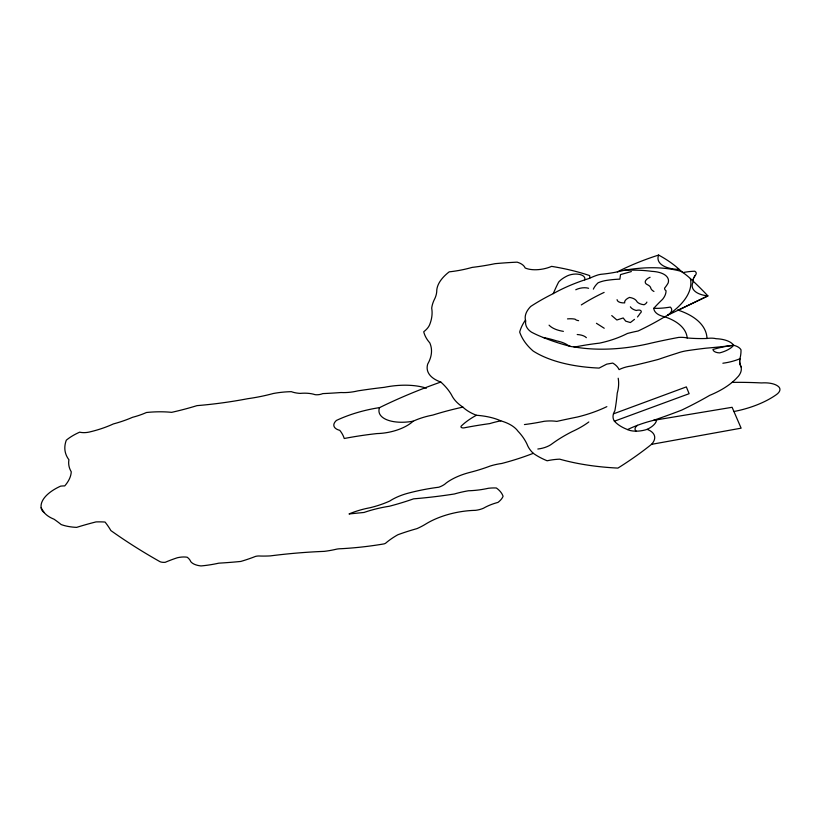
<?xml version="1.0" encoding="UTF-8"?>
<svg xmlns="http://www.w3.org/2000/svg" width="821" height="821" viewBox="0 0 821 821"><rect width="100%" height="100%" fill="white"/><g stroke="black" fill="none" stroke-linecap="round" stroke-linejoin="round"><path stroke-width="1.23" d="M694.135 277.344L694.905 275.733A8.59 4.043 -10.7 0 0 694.771 271.217A33.743 15.897 -10.7 0 0 683 272.582L681.358 271.423A224.287 105.642 -10.7 0 0 658.616 255.064A158.289 74.557 -10.7 0 0 617.382 271.864M694.905 275.733L692.544 280.577L693.355 278.966M525.82 321.175A45.237 21.305 -10.7 0 1 530.705 306.459A162.876 76.712 -10.7 0 1 553.272 293.62A110.219 51.918 -10.7 0 1 589.56 278.329A22.29 10.499 -10.7 0 0 589.673 275.599A223.384 105.211 -10.7 0 0 551.63 266.373A20.843 9.821 -10.7 0 1 525.142 267.974A26.446 12.459 -10.7 0 0 517.138 262.156A241.066 113.544 -10.7 0 0 495.032 263.674A126.742 59.697 -10.7 0 1 472.126 267.4A65.259 30.736 -10.7 0 1 449.21 271.843A60.733 28.612 -10.7 0 0 436.772 290.275A72.258 34.03 -10.7 0 1 434.853 298.536A93.512 44.047 -10.7 0 0 431.702 308.203A120.256 56.639 -10.7 0 1 429.475 325.095A31.147 14.675 -10.7 0 1 423.718 331.766A103.692 48.839 -10.7 0 0 429.763 342.819A90.023 42.405 -10.7 0 1 427.751 363.949A48.962 23.06 -10.7 0 0 440.795 382.042A173.303 81.628 -10.7 0 1 451.56 394.983A95.287 44.878 -10.7 0 0 462.88 407.113A79.052 37.232 -10.7 0 0 476.396 415.262A67.722 31.896 -10.7 0 1 500.8 420.845A60.887 28.684 -10.7 0 1 518 431.23A178.855 84.245 -10.7 0 1 527.092 444.335A87.437 41.183 -10.7 0 0 533.291 453.315A120.02 56.526 -10.7 0 0 547.135 460.776A34.174 16.102 -10.7 0 1 559.706 459.165A204.419 96.283 -10.7 0 0 617.915 468.093A340.982 160.608 -10.7 0 0 651.515 444.346L741.127 428.172L732.106 407.298L653.3 420.403A70.124 33.025 -10.7 0 0 627.572 429.578A68.102 32.081 -10.7 0 1 614.149 420.855A37.663 17.744 -10.7 0 1 614.867 410.767A783.131 368.865 -10.7 0 0 617.228 393.126A138.256 65.116 -10.7 0 0 618.203 378.235M634.489 319.359L630.374 322.55L625.715 321.155L623.19 317.973L616.879 319.995L611.737 315.582M678.197 310.153L707.897 295.909A29.72 13.998 -10.7 0 1 693.386 281.377M613.451 413.856L686.346 386.896L689.117 393.7L614.436 421.183M631.349 271.556L620.522 274.594L619.886 279.14A54.514 25.677 -10.7 0 0 606.524 280.402A16.697 7.871 -10.7 0 0 598.088 282.804A39.234 18.483 -10.7 0 0 593.357 289.136M596.446 323.3L604.225 328.246M426.397 388.2A52.298 24.63 -10.7 0 0 384.341 387.327A301.04 141.797 -10.7 0 0 357.864 390.878A29.854 14.06 -10.7 0 1 341.002 392.53A339.75 160.023 -10.7 0 1 322.786 393.608A7.871 3.705 -10.7 0 1 315.12 394.675A25.307 11.915 -10.7 0 0 300.127 393.392A26.18 12.336 -10.7 0 1 291.342 391.668A55.264 26.036 -10.7 0 0 273.331 393.495A98.304 46.304 -10.7 0 1 247.819 398.688A230.393 108.516 -10.7 0 1 196.989 405.636A157.56 74.208 -10.7 0 1 171.62 412.347A70.031 32.984 -10.7 0 0 146.466 412.501A47.515 22.383 -10.7 0 1 132.509 417.314A71.622 33.733 -10.7 0 1 113.37 423.934A66.285 31.219 -10.7 0 1 88.914 432.133A12.336 5.809 -10.7 0 1 79.668 432.164A45.719 21.531 -10.7 0 0 66.316 440.189A83.301 39.234 -10.7 0 0 68.913 459.739A75.758 35.683 -10.7 0 0 71.242 471.747A67.004 31.557 -10.7 0 1 64.726 485.919A15.219 7.173 -10.7 0 0 60.6 486.145A42.918 20.217 -10.7 0 0 41.153 507.717A191.652 90.269 -10.7 0 0 44.221 512.612A51.056 24.045 -10.7 0 0 54.001 519.19A267.164 125.839 -10.7 0 1 61.175 524.557A43.287 20.392 -10.7 0 0 76.62 527.38A181.8 85.63 -10.7 0 1 96.006 521.91A54.484 25.667 -10.7 0 1 105.037 522.043A244.165 115.012 -10.7 0 1 110.856 530.561A1110.864 523.223 -10.7 0 0 160.044 561.708A8.22 3.869 -10.7 0 0 165.226 562.303A83.855 39.5 -10.7 0 1 177.295 557.767A13.813 6.506 -10.7 0 1 187.178 557.223A33.897 15.968 -10.7 0 1 190.729 561.615A21.685 10.211 -10.7 0 0 200.991 565.936A66.275 31.219 -10.7 0 0 218.797 563.165A280.587 132.16 -10.7 0 0 240.769 561.441A88.186 41.532 -10.7 0 0 255.526 556.402A6.835 3.222 -10.7 0 1 258.882 555.981A64.931 30.582 -10.7 0 0 270.366 555.889A305.053 143.685 -10.7 0 1 324.254 551.363A52.76 24.846 -10.7 0 0 336.908 549.085A13.978 6.589 -10.7 0 1 341.095 548.715A183.945 86.646 -10.7 0 0 383.315 544.015A3.068 1.447 -10.7 0 0 386.116 542.784A71.14 33.507 -10.7 0 1 397.816 534.769A125.244 58.989 -10.7 0 1 417.017 528.611A51.374 24.199 -10.7 0 0 425.883 523.962A53.108 25.01 -10.7 0 1 475.462 510.344A14.398 6.784 -10.7 0 0 483.497 508.22A34.051 16.04 -10.7 0 1 497.978 502.401A26.436 12.448 -10.7 0 0 503.078 496.274A57.901 27.267 -10.7 0 0 496.346 487.992A25.605 12.058 -10.7 0 0 488.403 488.279A51.251 24.137 -10.7 0 1 468.422 490.763A61.77 29.094 -10.7 0 0 454.362 493.985A270.509 127.409 -10.7 0 1 413.599 498.84A151.998 71.591 -10.7 0 1 389.328 506.249A70.698 33.302 -10.7 0 0 364.021 512.458L349.017 513.956A51.918 24.456 -10.7 0 1 369.912 507.758A57.983 27.309 -10.7 0 0 389.77 501.026A38.772 18.267 -10.7 0 1 407 493.493A111.82 52.667 -10.7 0 1 438.876 487.202A15.886 7.481 -10.7 0 0 446.265 482.943A43.103 20.299 -10.7 0 1 470.433 472.26A95.534 45.001 -10.7 0 0 490.209 466.03A33.62 15.835 -10.7 0 1 501.693 463.485A144.629 68.122 -10.7 0 0 533.291 453.315M44.221 512.612A24.64 11.607 -10.7 0 1 41.153 507.717M476.396 415.262A66.717 31.424 -10.7 0 0 461.31 426.017A3.253 1.529 -10.7 0 0 461.73 427.669A3.253 1.529 -10.7 0 0 465.148 427.638A229.48 108.085 -10.7 0 1 489.788 423.595A49.763 23.44 -10.7 0 1 500.8 420.845M462.88 407.113A168.387 79.309 -10.7 0 0 432.759 415.087A43.534 20.504 -10.7 0 0 413.127 421.214A33.261 15.661 -10.7 0 1 377.055 433.57A195.778 92.209 -10.7 0 0 344.235 438.506A95.739 45.093 -10.7 0 0 339.75 430.327A16.543 7.789 -10.7 0 1 336.425 420.434A80.643 37.982 -10.7 0 1 379.559 407.616A330.124 155.497 -10.7 0 1 440.795 382.042M413.127 421.214A32.46 15.291 -10.7 0 1 379.559 407.616M589.56 278.329A33.456 15.763 -10.7 0 1 597.729 275.025A9.452 4.454 -10.7 0 1 601.218 274.276A71.796 33.815 -10.7 0 0 624.042 270.335A14.521 6.835 -10.7 0 1 628.64 270.171A90.967 42.846 -10.7 0 1 651.925 271.361A26.703 12.582 -10.7 0 1 666.077 275.835A27.031 12.736 -10.7 0 1 668.171 282.937A72.597 34.195 -10.7 0 1 664.61 288.12A9.975 4.7 -10.7 0 0 666.026 290.716A40.332 18.996 -10.7 0 1 662.557 299.337A223.856 105.437 -10.7 0 0 653.803 308.306A27.144 12.787 -10.7 0 0 664.692 316.793A77.102 36.319 -10.7 0 1 687.208 337.954A93.984 44.262 -10.7 0 0 707.004 338.478A14.368 6.773 -10.7 0 1 716.107 338.704A30.079 14.173 -10.7 0 1 733.707 345.292A21.9 10.314 -10.7 0 1 740.994 349.828A124.751 58.763 -10.7 0 1 739.978 358.49A50.102 23.593 -10.7 0 0 740.45 365.396A35.56 16.748 -10.7 0 1 738.418 376.223L735.811 378.974A67.702 31.886 -10.7 0 1 709.713 395.353A287.699 135.506 -10.7 0 1 681.748 410.079A372.97 175.673 -10.7 0 1 653.3 420.403M677.756 310.01A98.356 46.325 -10.7 0 1 707.004 338.478M687.208 337.954A20.043 9.441 -10.7 0 0 678.71 337.4A341.249 160.731 -10.7 0 0 651.361 343.065A103.662 48.829 -10.7 0 1 573.674 346.811M553.272 293.62A479.023 225.631 -10.7 0 1 558.639 282.044A26.159 12.315 -10.7 0 1 565.833 276.646A10.396 4.895 -10.7 0 1 575.716 274.029A13.475 6.352 -10.7 0 1 584.726 279.879M525.584 321.801A43.082 20.289 -10.7 0 0 531.413 332.115A155.58 73.285 -10.7 0 0 543.358 337.523A250.148 117.824 -10.7 0 0 570.605 346.452M543.358 337.523A97.72 46.027 -10.7 0 1 556.505 340.869A39.757 18.729 -10.7 0 1 567.855 345.22A10.283 4.844 -10.7 0 0 577.532 346.503A133.156 62.714 -10.7 0 1 599.504 343.137A60.118 28.314 -10.7 0 0 627.388 333.48A85.825 40.424 -10.7 0 1 638.122 330.996A209.396 98.633 -10.7 0 0 664.692 316.793A14.306 6.742 -10.7 0 0 670.305 307.085A41.255 19.437 -10.7 0 1 653.803 308.306M690.369 278.545A1071.846 504.853 -10.7 0 1 707.897 295.909L667.658 315.243A89.14 41.984 -10.7 0 0 690.369 278.545A218.314 102.83 -10.7 0 0 681.358 271.423A78.057 36.76 -10.7 0 0 624.37 270.304M679.224 269.391A31.629 14.901 -10.7 0 1 658.616 255.064M525.471 320.016A107.428 50.594 -10.7 0 0 519.683 332.074A159.1 74.937 -10.7 0 0 533.198 351.06A137.292 64.664 -10.7 0 0 599.104 368.085L606.709 364.144L612.753 363.077A43.913 20.689 -10.7 0 1 619.075 369.624A19.519 9.195 -10.7 0 1 631.523 365.981A353.174 166.345 -10.7 0 0 658.36 359.403A318.035 149.802 -10.7 0 1 677.202 353.194A25.389 11.956 -10.7 0 1 686.069 350.854A256.87 120.995 -10.7 0 1 706.07 348.176A329.96 155.415 -10.7 0 0 733.707 345.292A20.484 9.647 -10.7 0 1 719.617 352.897A10.632 5.008 -10.7 0 1 712.946 349.5A55.961 26.354 -10.7 0 1 733.707 345.292M563.391 331.356A36.504 17.2 -10.7 0 1 549.075 325.167M577.214 334.516A17.59 8.282 -10.7 0 1 586.368 337.688M567.496 318.897A16.471 7.758 -10.7 0 1 575.059 319.164A8.497 4.002 -10.7 0 0 578.62 320.672M581.309 304.919A151.341 71.283 -10.7 0 1 604.123 292.409M650.078 277.272A9.811 4.618 -10.7 0 0 647.553 284.764A16.235 7.646 -10.7 0 1 650.591 287.463A18.657 8.785 -10.7 0 0 653.947 291.465M575.747 289.772A10.047 4.731 -10.7 0 1 588.595 288.294M617.064 299.655A9.636 4.536 -10.7 0 0 624.689 302.887A10.078 4.752 -10.7 0 1 629.502 297.418A16.769 7.902 -10.7 0 1 636.439 300.825A15.496 7.297 -10.7 0 0 644.054 304.755A7.594 3.582 -10.7 0 0 646.886 302.087M630.354 306.808A19.53 9.195 -10.7 0 0 636.265 310.492A4.105 1.929 -10.7 0 1 640.011 310.205A5.059 2.381 -10.7 0 1 640.154 313.314A91.767 43.226 -10.7 0 1 637.486 316.988M656.615 419.859A21.962 10.345 -10.7 0 1 647.143 429.352A17.128 8.066 -10.7 0 1 627.572 429.578M524.434 424.57A124.33 58.558 -10.7 0 0 544.251 421.276A28.263 13.31 -10.7 0 1 556.802 421.389A472.988 222.778 -10.7 0 1 577.461 417.006A79.729 37.55 -10.7 0 0 606.852 406.641M537.827 449.025A16.697 7.861 -10.7 0 0 552.205 443.709A113.862 53.632 -10.7 0 1 572.411 431.477A68.995 32.501 -10.7 0 0 588.821 421.963M741.466 367.356A49.845 23.481 -10.7 0 1 739.978 358.49M739.916 358.767A33.394 15.732 -10.7 0 1 722.87 363.231M732.116 382.37A277.221 130.57 -10.7 0 1 761.519 382.935A22.967 10.817 -10.7 0 1 778.801 386.876A14.911 7.02 -10.7 0 1 776.173 394.778A64.777 30.51 -10.7 0 1 733.933 411.516M647.143 429.352A28.602 13.475 -10.7 0 1 651.515 444.346M636.193 431.189A10.909 5.142 -10.7 0 1 637.435 425.329"/></g></svg>
